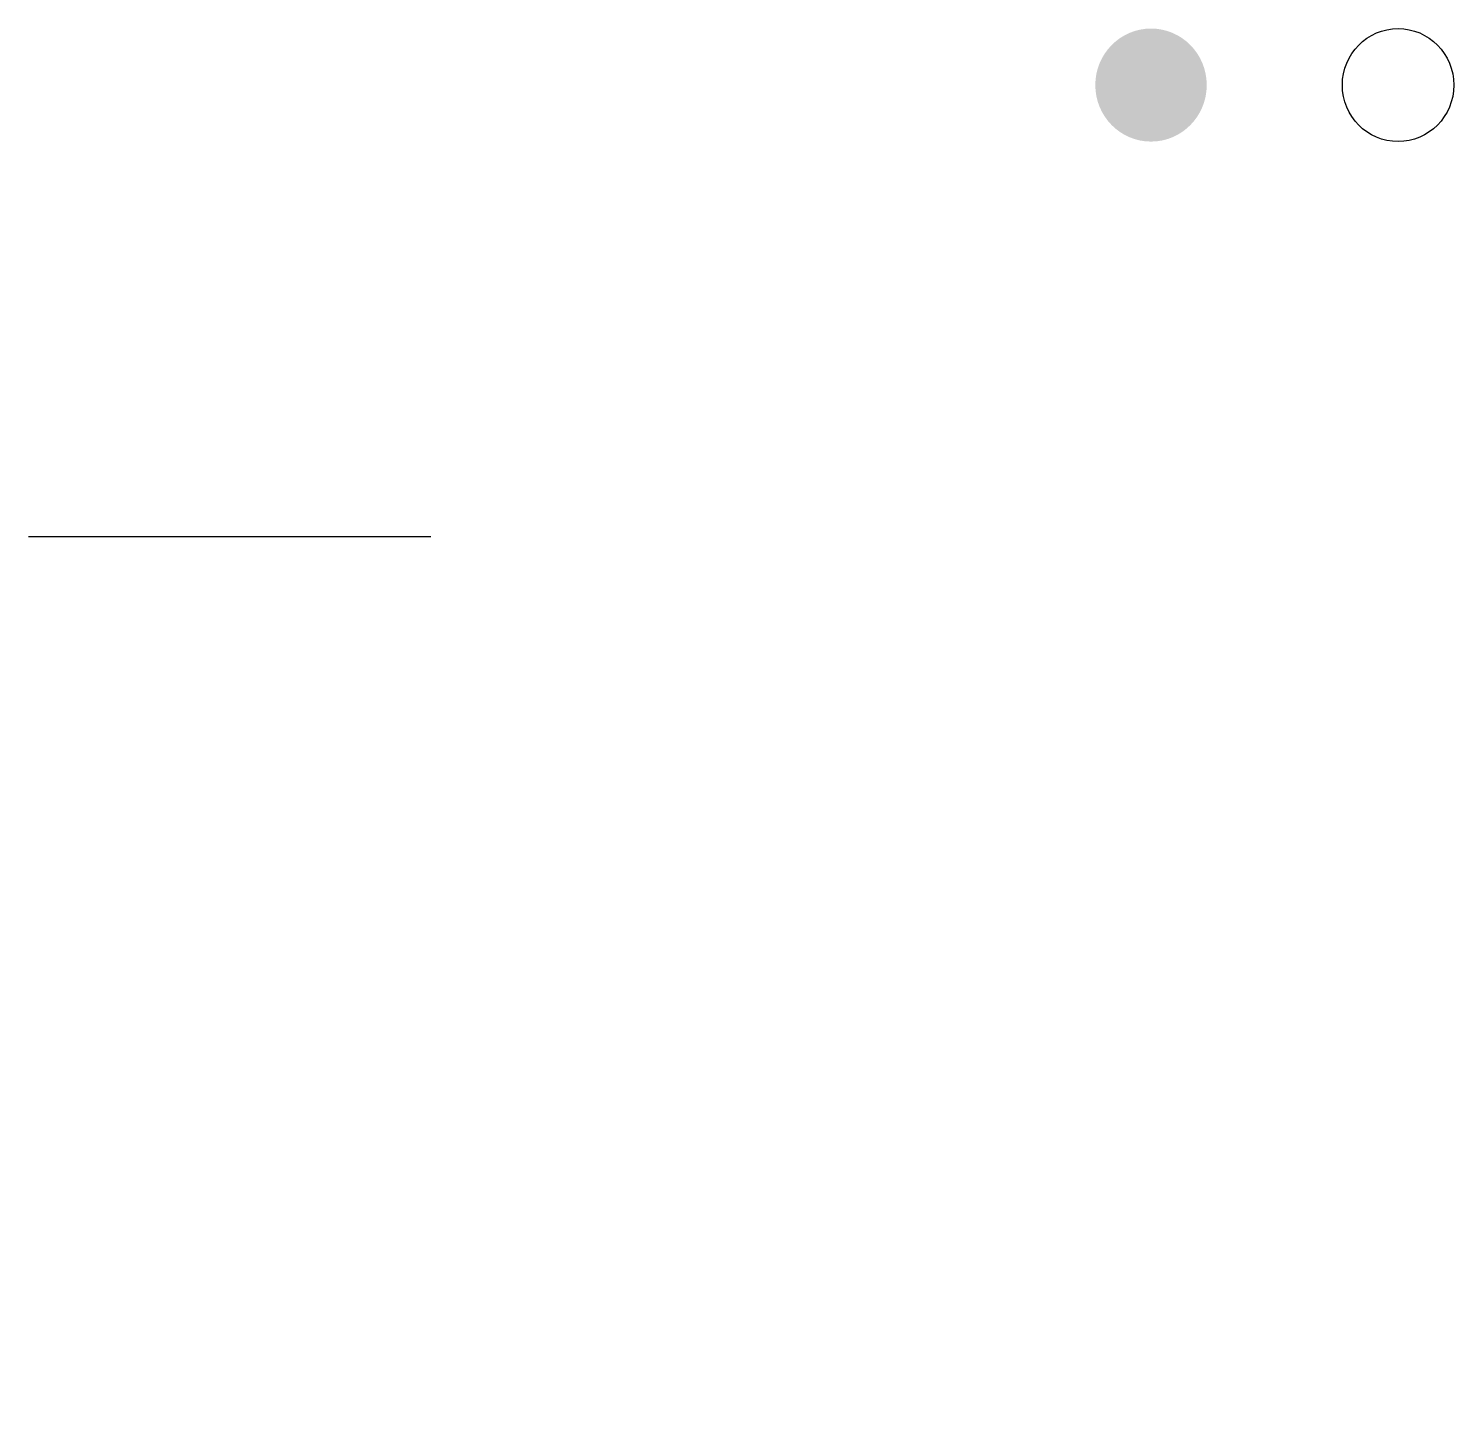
# Model space of a CAD drawing. Header units: millimetres. Extents: x 160 to 349, y 0 to 185.
import ezdxf

# ---------------------------------------------------------------- set-up
doc = ezdxf.new("R2010")
doc.units = ezdxf.units.MM
doc.header["$MEASUREMENT"] = 0

# ---------------------------------------------------------------- blocks, each defined once
blk = doc.blocks.new('A$Cbec94ca0')
at = {"linetype": 'Continuous', "extrusion": (0.642788, -0.766044, 1.27684e-16)}
h = blk.add_hatch(color=8, dxfattribs=at)
edge = h.paths.add_edge_path()
edge.add_ellipse((-76.77, -177.45), major_axis=(9.79, 0), ratio=0.766044, start_angle=0, end_angle=360, ccw=False)
blk.add_ellipse((-26.71, -87.6, -177.45), major_axis=(7.5, 6.29), ratio=0.766044, start_param=3.141593, end_param=9.424778, dxfattribs=at)

msp = doc.modelspace()

# ---------------------------------------------------------------- linework, layer by layer
at = {"extrusion": (0, -1, 0)}
msp.add_line((160.08, 117.57, 7.62), (213.42, 117.57, 52.38), dxfattribs=at)

# ---------------------------------------------------------------- block references
at = {"extrusion": (0, -1, 0), "rotation": 1}
msp.add_blockref('A$Cbec94ca0', (366.87, 136.59), dxfattribs=at)

doc.saveas('drawing.dxf')
